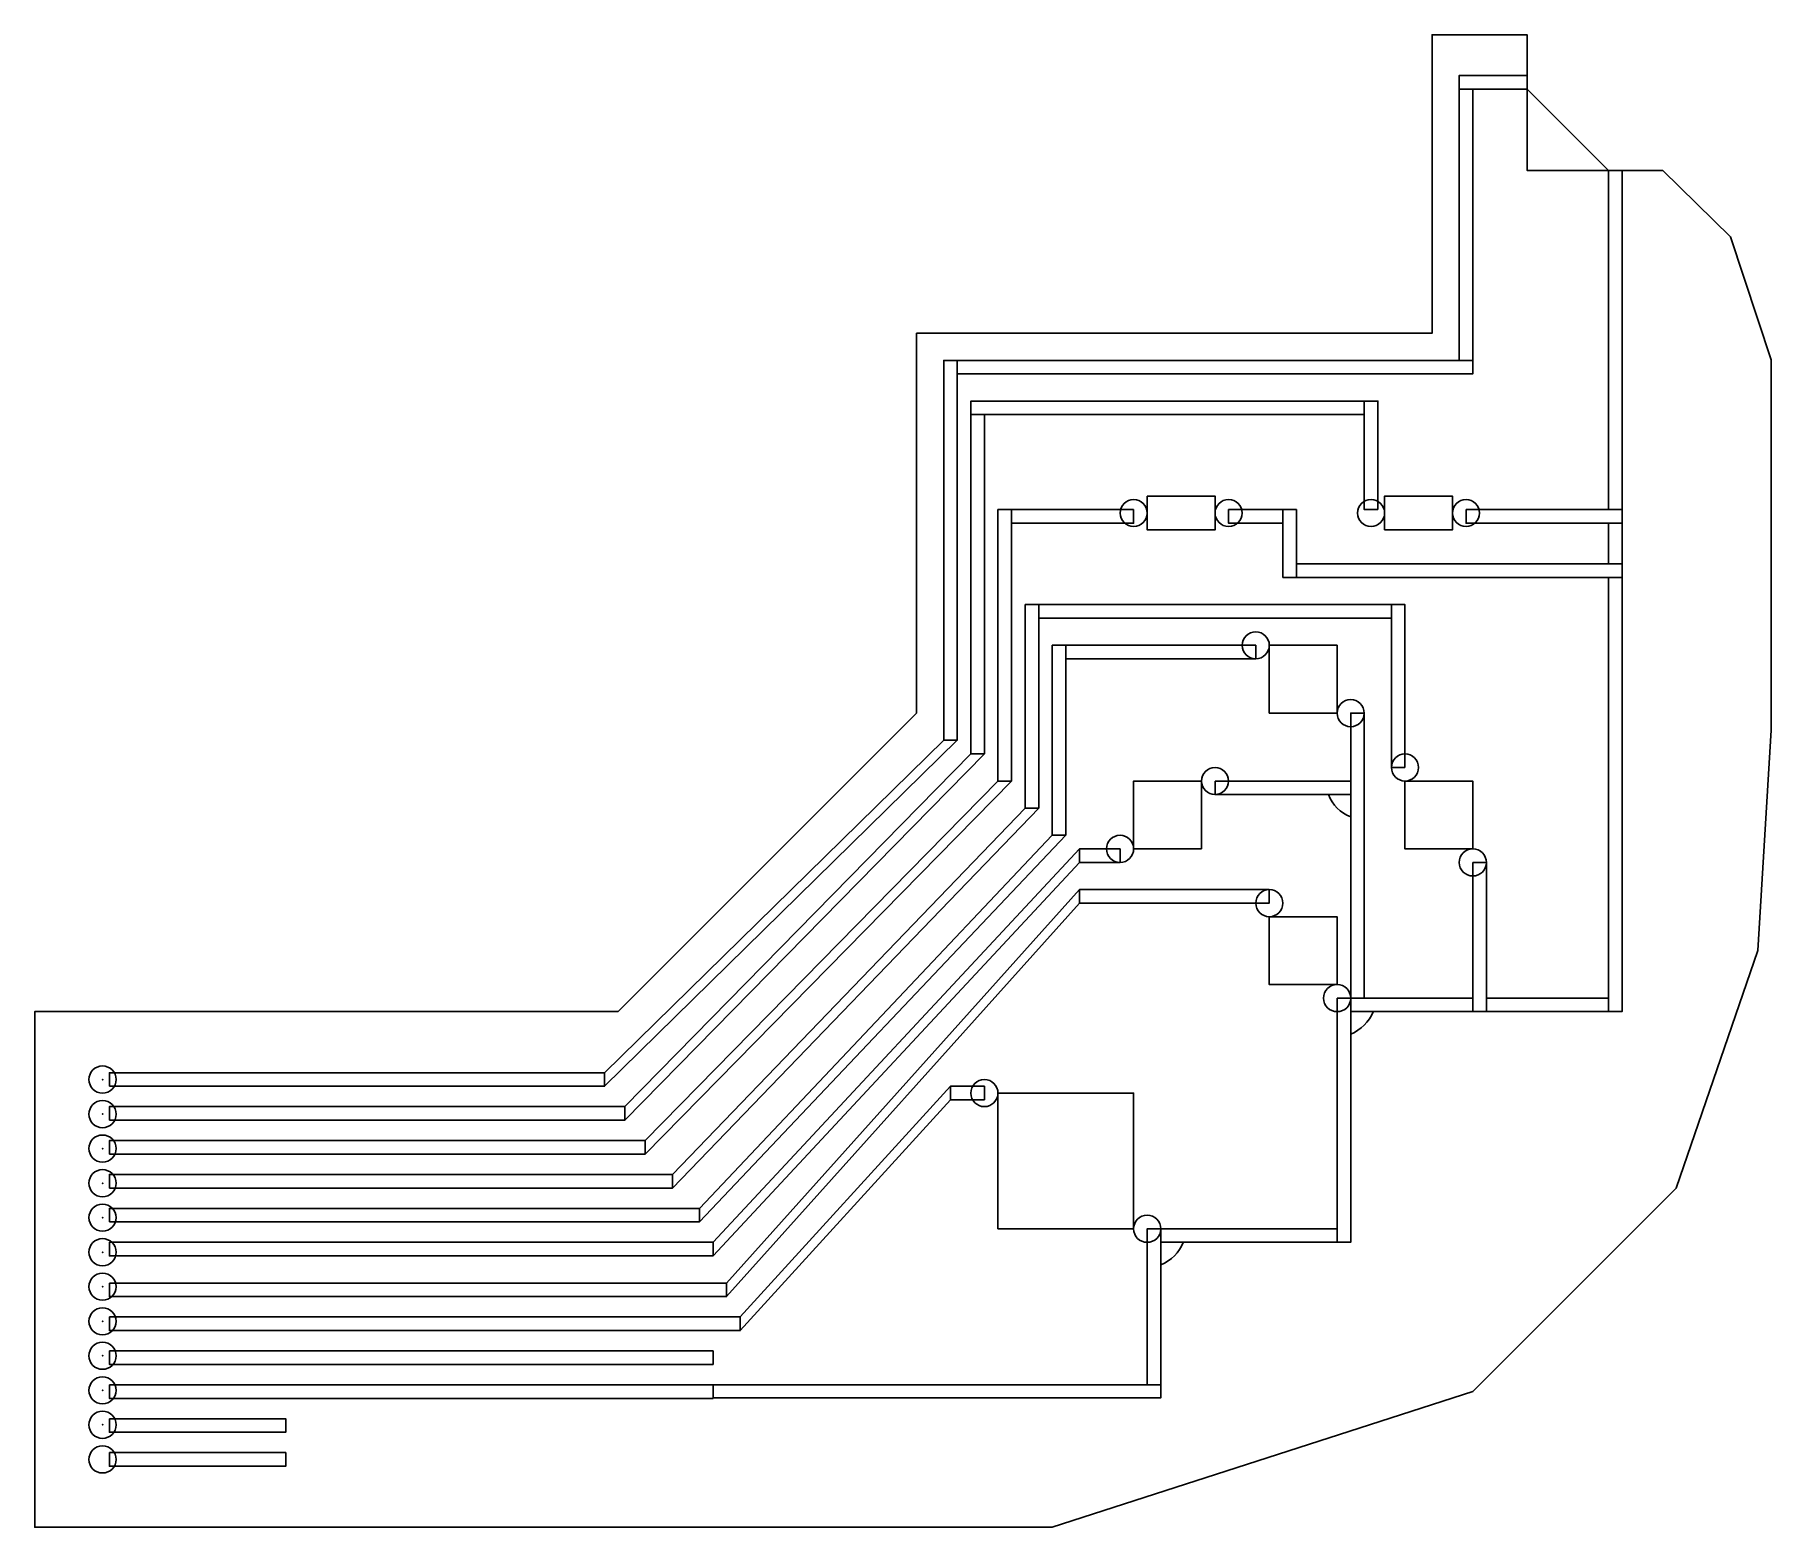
# Model space of a CAD drawing. Header units: millimetres. Extents: x -65 to 63, y -53 to 57.
import ezdxf

# ---------------------------------------------------------------- set-up
doc = ezdxf.new("R2010")
doc.units = ezdxf.units.MM
doc.layers.get('0').update_dxf_attribs({"linetype": 'CONTINUOUS'})

msp = doc.modelspace()

# ---------------------------------------------------------------- linework, layer by layer
for p, q in [((45, 53), (45, 54)), ((51, 47), (45, 53)), ((51, 47), (52, 47)), ((4, 29), (5, 29)), ((4, 4), (4, 29)), ((5, 29), (5, 4)), ((6, 22), (7, 22)), ((6, 2), (6, 22)), ((7, 22), (7, 2)), ((8, 15), (9, 15)), ((8, 0), (8, 15)), ((9, 15), (9, 0)), ((10, 12), (11, 12)), ((10, -2), (10, 12)), ((11, 12), (11, -2)), ((2, 5), (3, 5)), ((12, -4), (12, -3)), ((12, -7), (12, -6)), ((-59.5, -19.5), (-59.5, -20.5)), ((-23, -20.5), (-23, -19.5)), ((5, -20.5), (2.5, -20.5)), ((2.5, -21.5), (5, -21.5)), ((5, -21.5), (5, -20.5)), ((-59.5, -22), (-59.5, -23)), ((-21.5, -23), (-21.5, -22)), ((-59.5, -24.5), (-59.5, -25.5)), ((-20, -25.5), (-20, -24.5)), ((-59.5, -27), (-59.5, -28)), ((-18, -28), (-18, -27)), ((-59.5, -29.5), (-59.5, -30.5)), ((-16, -30.5), (-16, -29.5)), ((-59.5, -32), (-59.5, -33)), ((-15, -32), (-15, -33)), ((31, -31), (31, -32)), ((-59.5, -36), (-59.5, -35)), ((-14, -35), (-14, -36)), ((-59.5, -37.5), (-59.5, -38.5)), ((-13, -37.5), (-13, -38.5)), ((-59.5, -40), (-59.5, -41)), ((-59.5, -42.5), (-59.5, -43.5)), ((-59.5, -45), (-59.5, -46)), ((-59.5, -47.5), (-59.5, -48.5))]:
    msp.add_line(p, q)
for points in [[(55, 47), (60, 42.1), (63, 33.04), (63, 5.75), (62, -10.5), (56, -28), (41, -43), (10, -53), (-65, -53), (-65, -15), (-22, -15), (-20, -13), (0, 7), (0, 35), (38, 35), (38, 57), (45, 57), (45, 47)], [(45, 53), (40, 53), (40, 54), (45, 54)], [(3, 32), (41, 32), (41, 33), (40, 33), (40, 53), (41, 53), (41, 33), (3, 33)], [(51, 47), (52, 47), (52, 22), (51, 22)], [(-59.5, -20.5), (-23, -20.5), (3, 5), (3, 33), (2, 33), (2, 5), (-23, -19.5), (-59.5, -19.5)], [(34, 22), (33, 22), (33, 30), (4, 30), (4, 29), (33, 29), (33, 30), (34, 30)], [(16, 22), (7, 22), (7, 21), (16, 21)], [(17, 23), (22, 23), (22, 20.5), (17, 20.5)], [(23, 22), (27, 22), (28, 22), (28, 17), (27, 17), (27, 22), (27, 21), (23, 21)], [(34.5, 20.5), (39.5, 20.5), (39.5, 23), (34.5, 23)], [(40.5, 22), (52, 22), (52, 21), (40.5, 21)], [(28, 18), (52, 18), (51, 18), (51, 21), (52, 21), (52, 18), (52, 17), (28, 17)], [(51, 17), (52, 17), (52, -15), (51, -15)], [(35, 15), (9, 15), (9, 14), (35, 14)], [(36, 3), (35, 3), (35, 15), (36, 15)], [(25, 12), (11, 12), (11, 11), (25, 11)], [(26, 7), (31, 7), (31, 12), (26, 12)], [(33, -14), (32, -14), (32, 7), (33, 7)], [(-59.5, -23), (-21.5, -23), (5, 4), (4, 4), (-21.5, -22), (-59.5, -22)], [(-59.5, -25.5), (-20, -25.5), (7, 2), (6, 2), (-20, -24.5), (-59.5, -24.5)], [(21, -3), (16, -3), (16, 2), (21, 2)], [(22, 2), (32, 2), (32, 1), (22, 1)], [(36, 2), (41, 2), (41, -3), (36, -3)], [(-59.5, -28), (-18, -28), (9, 0), (8, 0), (-18, -27), (-59.5, -27)], [(-59.5, -30.5), (-16, -30.5), (11, -2), (10, -2), (-16, -29.5), (-59.5, -29.5)], [(-59.5, -32), (-15, -32), (12, -3), (15, -3), (15, -4), (12, -4), (-15, -33), (-59.5, -33)], [(41, -4), (42, -4), (42, -15), (41, -15)], [(-59.5, -35), (-14, -35), (12, -6), (26, -6), (26, -7), (12, -7), (-14, -36), (-59.5, -36)], [(31, -13), (26, -13), (26, -8), (31, -8)], [(31, -14), (32, -14), (32, -32), (31, -32)], [(41, -14), (32, -14), (32, -15), (41, -15)], [(42, -14), (51, -14), (51, -15), (42, -15)], [(-59.5, -37.5), (-13, -37.5), (2.5, -20.5), (2.5, -21.5), (-13, -38.5), (-59.5, -38.5)], [(6, -21), (16, -21), (16, -31), (6, -31)], [(-59.5, -42.5), (-15, -42.5), (-15, -43.47), (18, -43.47), (18, -42.5), (18, -31), (17, -31), (17, -42.5), (18, -42.5), (-15, -42.5), (-15, -43.5), (-59.5, -43.5)], [(31, -32), (18, -32), (18, -31), (31, -31)], [(-59.5, -40), (-15, -40), (-15, -41), (-59.5, -41)], [(-59.5, -45), (-46.5, -45), (-46.5, -46), (-59.5, -46)], [(-59.5, -47.5), (-46.5, -47.5), (-46.5, -48.5), (-59.5, -48.5)]]:
    msp.add_lwpolyline(points, close=True)
for centre in [(16, 21.75), (23, 21.75), (33.5, 21.75), (40.5, 21.75), (25, 12), (32, 7), (36, 3), (22, 2), (15, -3), (41, -4), (26, -7), (31, -14), (5, -21), (17, -31)]:
    msp.add_circle(centre, 1)
at = {"extrusion": (-1.22465e-16, 0, -1)}
for centre in [(60, -20), (60, -22.55), (60, -25.09), (60, -27.64), (60, -30.18), (60, -32.73), (60, -35.27), (60, -37.82), (60, -40.36), (60, -42.91), (60, -45.45), (60, -48)]:
    msp.add_circle(centre, 1, dxfattribs=at)
for centre, start, end in [((33, 2), 200.7048, 249.2952), ((31, -14), 290.7048, 339.2952), ((17, -34), 69.2952, 70.5288), ((17, -31), 290.7048, 339.2952)]:
    msp.add_arc(centre, 2.83, start, end)
for p in [(-60, -20), (-60, -22.55), (-60, -25.09), (-60, -27.64), (-60, -30.18), (-60, -32.73), (-60, -35.27), (-60, -37.82), (-60, -40.36), (-60, -42.91), (-60, -45.45)]:
    msp.add_point(p)

doc.saveas('drawing.dxf')
